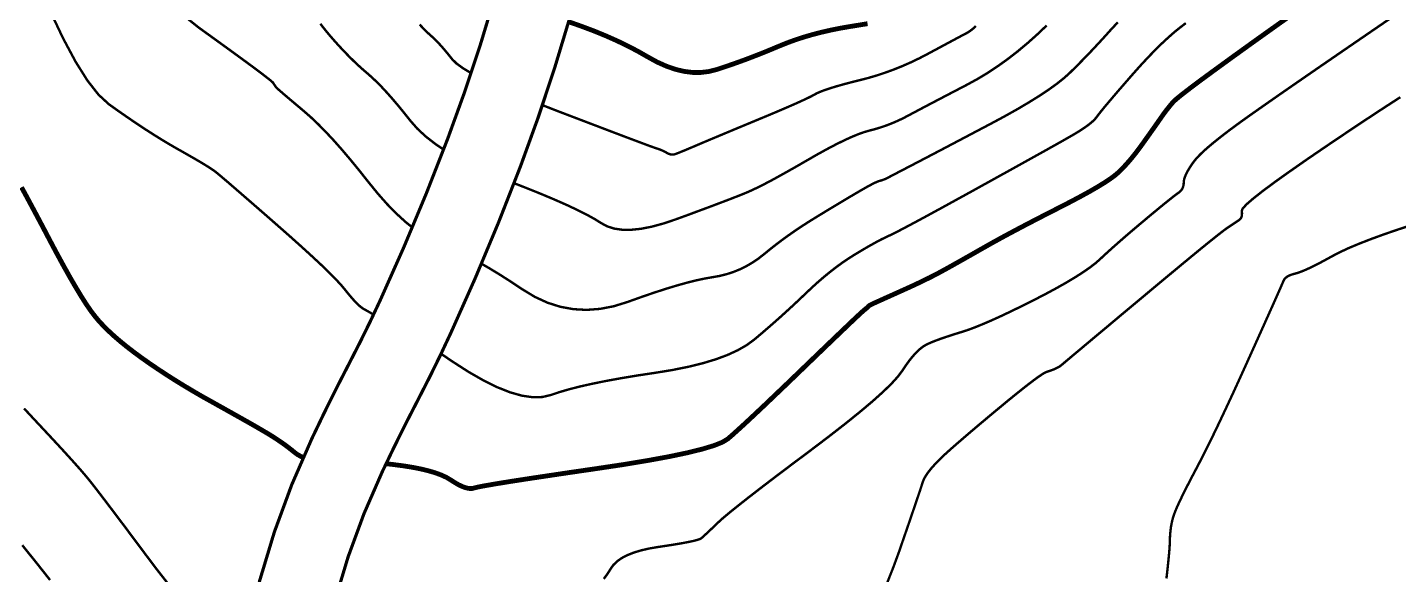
# Model space of a CAD drawing. Extents: x 1059 to 1761, y 608 to 1213.
# Drawn here: x 1132.37 to 1175.27, y 684.66 to 701.79 of the extents above; entities that cross this region are included whole.
import ezdxf

# ---------------------------------------------------------------- set-up
doc = ezdxf.new("R2010")
doc.units = 0
doc.header["$LTSCALE"] = 0.5
doc.layers.add('DGX', color=2, linetype='CONTINUOUS')
doc.layers.add('DLSS', color=4, linetype='CONTINUOUS')

msp = doc.modelspace()

# ---------------------------------------------------------------- linework, layer by layer
at = {"layer": 'DGX', "linetype": 'Continuous', "const_width": 0.075}
for points in [[(1143.205, 692.811), (1143.193, 692.814), (1143.169, 692.821), (1143.149, 692.829), (1143.133, 692.837), (1143.116, 692.847), (1143.096, 692.859), (1143.071, 692.873), (1143.042, 692.89), (1143.009, 692.908), (1142.972, 692.929), (1142.93, 692.952), (1142.885, 692.978), (1142.834, 693.011), (1142.777, 693.056), (1142.713, 693.114), (1142.642, 693.185), (1142.565, 693.268), (1142.482, 693.363), (1142.392, 693.472), (1142.295, 693.593), (1142.175, 693.735), (1142.013, 693.909), (1141.811, 694.114), (1141.567, 694.35), (1141.282, 694.616), (1140.956, 694.914), (1140.589, 695.243), (1140.181, 695.603), (1139.776, 695.958), (1139.417, 696.271), (1139.105, 696.542), (1138.84, 696.772), (1138.621, 696.961), (1138.448, 697.108), (1138.322, 697.214), (1138.243, 697.278), (1138.176, 697.326), (1138.086, 697.386), (1137.975, 697.456), (1137.842, 697.537), (1137.687, 697.629), (1137.509, 697.732), (1137.31, 697.846), (1137.089, 697.971), (1136.852, 698.107), (1136.605, 698.255), (1136.348, 698.414), (1136.081, 698.585), (1135.804, 698.768), (1135.518, 698.962), (1135.222, 699.168), (1134.916, 699.386), (1134.593, 699.684), (1134.246, 700.128), (1133.875, 700.719), (1133.481, 701.457), (1133.062, 702.342)], [(1144.413, 695.529), (1144.197, 695.702), (1143.914, 695.961), (1143.627, 696.254), (1143.336, 696.583), (1143.041, 696.946), (1142.75, 697.313), (1142.47, 697.655), (1142.202, 697.971), (1141.945, 698.261), (1141.699, 698.524), (1141.465, 698.762), (1141.242, 698.974), (1141.03, 699.16), (1140.837, 699.323), (1140.667, 699.466), (1140.522, 699.589), (1140.401, 699.692), (1140.305, 699.775), (1140.233, 699.838), (1140.185, 699.881), (1140.161, 699.904), (1140.15, 699.918), (1140.138, 699.934), (1140.125, 699.95), (1140.113, 699.968), (1140.1, 699.988), (1140.086, 700.008), (1140.073, 700.03), (1140.059, 700.054), (1140.01, 700.102), (1139.892, 700.197), (1139.706, 700.341), (1139.451, 700.533), (1139.126, 700.772), (1138.733, 701.059), (1138.271, 701.394), (1137.74, 701.777), (1137.188, 702.219)], [(1145.392, 697.967), (1145.148, 698.129), (1144.837, 698.371), (1144.571, 698.618), (1144.349, 698.871), (1144.154, 699.117), (1143.967, 699.346), (1143.787, 699.557), (1143.615, 699.751), (1143.451, 699.928), (1143.294, 700.087), (1143.144, 700.229), (1143.003, 700.354), (1142.864, 700.473), (1142.724, 700.6), (1142.582, 700.734), (1142.438, 700.876), (1142.293, 701.026), (1142.146, 701.182), (1141.997, 701.346), (1141.847, 701.518), (1141.693, 701.702), (1141.535, 701.904)], [(1146.252, 700.36), (1146.015, 700.501), (1145.797, 700.658), (1145.658, 700.796), (1145.559, 700.921), (1145.464, 701.037), (1145.373, 701.144), (1145.286, 701.242), (1145.202, 701.332), (1145.123, 701.413), (1145.047, 701.485), (1144.975, 701.548), (1144.892, 701.624), (1144.78, 701.735), (1144.641, 701.88)], [(1168.618, 701.924), (1168.439, 701.789), (1168.251, 701.636), (1168.055, 701.463), (1167.85, 701.272), (1167.637, 701.061), (1167.416, 700.832), (1167.187, 700.584), (1166.949, 700.317), (1166.72, 700.054), (1166.516, 699.819), (1166.338, 699.611), (1166.185, 699.43), (1166.057, 699.278), (1165.955, 699.152), (1165.878, 699.054), (1165.826, 698.983), (1165.779, 698.924), (1165.714, 698.859), (1165.633, 698.789), (1165.536, 698.714), (1165.421, 698.633), (1165.289, 698.547), (1165.141, 698.456), (1164.975, 698.36), (1164.777, 698.247), (1164.528, 698.107), (1164.23, 697.94), (1163.883, 697.747), (1163.486, 697.526), (1163.039, 697.278), (1162.542, 697.003), (1161.996, 696.7), (1161.454, 696.402), (1160.972, 696.137), (1160.548, 695.906), (1160.183, 695.709), (1159.877, 695.546), (1159.63, 695.416), (1159.442, 695.321), (1159.312, 695.259), (1159.208, 695.21), (1159.093, 695.154), (1158.97, 695.089), (1158.836, 695.016), (1158.693, 694.936), (1158.541, 694.847), (1158.379, 694.751), (1158.207, 694.646), (1158.03, 694.533), (1157.85, 694.41), (1157.669, 694.277), (1157.486, 694.135), (1157.3, 693.983), (1157.113, 693.822), (1156.924, 693.651), (1156.733, 693.47), (1156.539, 693.285), (1156.343, 693.101), (1156.144, 692.918), (1155.943, 692.735), (1155.739, 692.554), (1155.532, 692.373), (1155.323, 692.193), (1155.111, 692.014), (1154.876, 691.842), (1154.597, 691.682), (1154.274, 691.533), (1153.908, 691.397), (1153.497, 691.273), (1153.042, 691.161), (1152.544, 691.061), (1152.002, 690.973), (1151.457, 690.891), (1150.952, 690.807), (1150.487, 690.722), (1150.06, 690.636), (1149.673, 690.549), (1149.326, 690.461), (1149.018, 690.371), (1148.749, 690.28), (1148.483, 690.217), (1148.182, 690.21), (1147.847, 690.258), (1147.477, 690.362), (1147.073, 690.522), (1146.634, 690.739), (1146.161, 691.011), (1145.654, 691.338), (1145.312, 691.57)], [(1166.488, 701.949), (1166.292, 701.741), (1166.128, 701.558), (1165.965, 701.379), (1165.801, 701.202), (1165.639, 701.029), (1165.476, 700.86), (1165.314, 700.694), (1165.152, 700.531), (1164.99, 700.371), (1164.81, 700.208), (1164.594, 700.035), (1164.341, 699.852), (1164.051, 699.658), (1163.724, 699.454), (1163.361, 699.239), (1162.961, 699.014), (1162.524, 698.779), (1162.087, 698.549), (1161.688, 698.338), (1161.325, 698.147), (1160.999, 697.975), (1160.709, 697.823), (1160.457, 697.691), (1160.242, 697.579), (1160.063, 697.485), (1159.911, 697.406), (1159.775, 697.336), (1159.655, 697.273), (1159.551, 697.219), (1159.463, 697.173), (1159.392, 697.136), (1159.336, 697.106), (1159.297, 697.085), (1159.266, 697.069), (1159.234, 697.054), (1159.202, 697.04), (1159.17, 697.027), (1159.137, 697.015), (1159.105, 697.004), (1159.072, 696.994), (1159.039, 696.986), (1159, 696.974), (1158.95, 696.954), (1158.889, 696.926), (1158.817, 696.89), (1158.734, 696.847), (1158.639, 696.795), (1158.534, 696.736), (1158.417, 696.668), (1158.289, 696.593), (1158.148, 696.51), (1157.994, 696.418), (1157.828, 696.319), (1157.649, 696.211), (1157.457, 696.096), (1157.253, 695.972), (1157.037, 695.84), (1156.816, 695.703), (1156.602, 695.565), (1156.393, 695.425), (1156.189, 695.283), (1155.991, 695.14), (1155.799, 694.994), (1155.612, 694.847), (1155.43, 694.699), (1155.249, 694.556), (1155.061, 694.429), (1154.867, 694.315), (1154.668, 694.217), (1154.463, 694.133), (1154.251, 694.064), (1154.034, 694.009), (1153.81, 693.969), (1153.571, 693.928), (1153.304, 693.871), (1153.012, 693.798), (1152.692, 693.709), (1152.346, 693.604), (1151.973, 693.483), (1151.574, 693.346), (1151.148, 693.193), (1150.713, 693.058), (1150.284, 692.976), (1149.864, 692.945), (1149.45, 692.968), (1149.044, 693.042), (1148.645, 693.169), (1148.254, 693.349), (1147.87, 693.58), (1147.497, 693.828), (1147.138, 694.057), (1146.794, 694.266), (1146.576, 694.391)], [(1175.01, 702.069), (1174.177, 701.498), (1173.415, 700.975), (1172.723, 700.499), (1172.102, 700.07), (1171.552, 699.689), (1171.073, 699.354), (1170.664, 699.067), (1170.31, 698.814), (1169.992, 698.58), (1169.712, 698.365), (1169.468, 698.169), (1169.261, 697.994), (1169.091, 697.837), (1168.958, 697.7), (1168.862, 697.582), (1168.789, 697.478), (1168.726, 697.38), (1168.672, 697.289), (1168.629, 697.205), (1168.595, 697.127), (1168.57, 697.057), (1168.556, 696.993), (1168.551, 696.935), (1168.548, 696.883), (1168.54, 696.834), (1168.527, 696.788), (1168.508, 696.745), (1168.484, 696.706), (1168.455, 696.669), (1168.42, 696.636), (1168.38, 696.607), (1168.326, 696.569), (1168.25, 696.511), (1168.152, 696.434), (1168.032, 696.338), (1167.889, 696.222), (1167.725, 696.087), (1167.538, 695.932), (1167.33, 695.758), (1167.116, 695.578), (1166.913, 695.406), (1166.721, 695.241), (1166.541, 695.084), (1166.371, 694.934), (1166.213, 694.792), (1166.066, 694.658), (1165.931, 694.531), (1165.785, 694.403), (1165.606, 694.266), (1165.395, 694.12), (1165.152, 693.965), (1164.877, 693.8), (1164.569, 693.626), (1164.23, 693.443), (1163.858, 693.251), (1163.482, 693.063), (1163.133, 692.893), (1162.81, 692.74), (1162.513, 692.606), (1162.242, 692.49), (1161.998, 692.391), (1161.779, 692.31), (1161.586, 692.248), (1161.412, 692.195), (1161.25, 692.143), (1161.099, 692.093), (1160.96, 692.045), (1160.832, 691.998), (1160.715, 691.953), (1160.61, 691.909), (1160.516, 691.866), (1160.427, 691.817), (1160.336, 691.752), (1160.243, 691.672), (1160.148, 691.576), (1160.05, 691.465), (1159.951, 691.339), (1159.849, 691.197), (1159.745, 691.04), (1159.608, 690.857), (1159.408, 690.637), (1159.144, 690.38), (1158.817, 690.086), (1158.426, 689.756), (1157.971, 689.389), (1157.453, 688.985), (1156.872, 688.544), (1156.29, 688.108), (1155.771, 687.716), (1155.316, 687.368), (1154.925, 687.065), (1154.597, 686.806), (1154.332, 686.592), (1154.13, 686.423), (1153.992, 686.298), (1153.891, 686.2), (1153.799, 686.112), (1153.717, 686.035), (1153.645, 685.967), (1153.583, 685.909), (1153.531, 685.86), (1153.488, 685.822), (1153.455, 685.794), (1153.41, 685.769), (1153.33, 685.742), (1153.216, 685.712), (1153.067, 685.68), (1152.883, 685.645), (1152.665, 685.607), (1152.412, 685.567), (1152.124, 685.524), (1151.833, 685.475), (1151.572, 685.415), (1151.34, 685.344), (1151.138, 685.264), (1150.964, 685.173), (1150.82, 685.071), (1150.705, 684.959), (1150.619, 684.837), (1150.53, 684.694), (1150.404, 684.521)], [(1164.263, 701.851), (1163.959, 701.562), (1163.653, 701.289), (1163.345, 701.032), (1163.035, 700.792), (1162.722, 700.569), (1162.408, 700.361), (1162.092, 700.171), (1161.773, 699.997), (1161.464, 699.836), (1161.178, 699.687), (1160.913, 699.548), (1160.67, 699.421), (1160.449, 699.305), (1160.249, 699.199), (1160.072, 699.105), (1159.916, 699.022), (1159.771, 698.946), (1159.625, 698.876), (1159.477, 698.811), (1159.329, 698.751), (1159.179, 698.696), (1159.028, 698.646), (1158.876, 698.601), (1158.723, 698.561), (1158.557, 698.514), (1158.37, 698.447), (1158.16, 698.36), (1157.927, 698.254), (1157.672, 698.128), (1157.394, 697.982), (1157.094, 697.817), (1156.772, 697.632), (1156.45, 697.446), (1156.152, 697.277), (1155.879, 697.125), (1155.63, 696.989), (1155.405, 696.871), (1155.204, 696.771), (1155.028, 696.687), (1154.875, 696.62), (1154.718, 696.556), (1154.527, 696.48), (1154.302, 696.393), (1154.044, 696.295), (1153.752, 696.184), (1153.425, 696.063), (1153.066, 695.929), (1152.672, 695.785), (1152.276, 695.651), (1151.909, 695.551), (1151.572, 695.485), (1151.264, 695.453), (1150.985, 695.454), (1150.735, 695.489), (1150.514, 695.559), (1150.323, 695.662), (1150.122, 695.787), (1149.874, 695.925), (1149.578, 696.074), (1149.234, 696.235), (1148.842, 696.408), (1148.403, 696.592), (1147.915, 696.788), (1147.596, 696.912)], [(1162.047, 701.834), (1162.009, 701.797), (1161.97, 701.762), (1161.931, 701.729), (1161.891, 701.699), (1161.851, 701.67), (1161.811, 701.644), (1161.771, 701.619), (1161.73, 701.597), (1161.676, 701.569), (1161.595, 701.526), (1161.486, 701.468), (1161.35, 701.395), (1161.187, 701.308), (1160.997, 701.206), (1160.78, 701.089), (1160.536, 700.958), (1160.277, 700.823), (1160.016, 700.698), (1159.753, 700.582), (1159.488, 700.475), (1159.221, 700.377), (1158.951, 700.287), (1158.68, 700.207), (1158.406, 700.136), (1158.144, 700.071), (1157.907, 700.008), (1157.694, 699.948), (1157.506, 699.891), (1157.343, 699.837), (1157.204, 699.785), (1157.09, 699.736), (1157, 699.69), (1156.906, 699.638), (1156.777, 699.574), (1156.614, 699.498), (1156.416, 699.408), (1156.183, 699.306), (1155.916, 699.191), (1155.614, 699.063), (1155.278, 698.923), (1154.937, 698.781), (1154.623, 698.651), (1154.336, 698.531), (1154.076, 698.422), (1153.842, 698.324), (1153.635, 698.237), (1153.454, 698.161), (1153.301, 698.095), (1153.167, 698.038), (1153.047, 697.988), (1152.942, 697.943), (1152.851, 697.906), (1152.773, 697.874), (1152.71, 697.849), (1152.66, 697.831), (1152.625, 697.818), (1152.597, 697.811), (1152.567, 697.807), (1152.537, 697.808), (1152.506, 697.811), (1152.474, 697.819), (1152.442, 697.83), (1152.408, 697.845), (1152.374, 697.864), (1152.339, 697.884), (1152.301, 697.904), (1152.262, 697.923), (1152.22, 697.941), (1152.177, 697.959), (1152.131, 697.976), (1152.084, 697.993), (1152.034, 698.009), (1151.942, 698.041), (1151.765, 698.105), (1151.505, 698.203), (1151.161, 698.332), (1150.733, 698.494), (1150.222, 698.689), (1149.626, 698.916), (1148.947, 699.175), (1148.484, 699.356)], [(1175.329, 699.605), (1174.823, 699.278), (1174.27, 698.914), (1173.669, 698.513), (1173.022, 698.077), (1172.393, 697.647), (1171.849, 697.267), (1171.389, 696.939), (1171.015, 696.66), (1170.726, 696.432), (1170.521, 696.254), (1170.402, 696.127), (1170.367, 696.05), (1170.373, 696), (1170.374, 695.954), (1170.371, 695.913), (1170.365, 695.876), (1170.354, 695.843), (1170.339, 695.814), (1170.319, 695.79), (1170.296, 695.769), (1170.268, 695.749), (1170.233, 695.725), (1170.193, 695.698), (1170.147, 695.667), (1170.095, 695.632), (1170.037, 695.593), (1169.974, 695.551), (1169.904, 695.505), (1169.798, 695.428), (1169.626, 695.294), (1169.386, 695.103), (1169.08, 694.854), (1168.707, 694.547), (1168.268, 694.183), (1167.762, 693.762), (1167.189, 693.283), (1166.619, 692.807), (1166.125, 692.392), (1165.705, 692.041), (1165.36, 691.751), (1165.089, 691.524), (1164.893, 691.359), (1164.771, 691.256), (1164.725, 691.216), (1164.714, 691.207), (1164.7, 691.197), (1164.685, 691.186), (1164.667, 691.174), (1164.646, 691.162), (1164.624, 691.149), (1164.598, 691.136), (1164.571, 691.121), (1164.541, 691.107), (1164.509, 691.092), (1164.475, 691.078), (1164.438, 691.064), (1164.399, 691.049), (1164.358, 691.035), (1164.315, 691.021), (1164.269, 691.007), (1164.21, 690.981), (1164.123, 690.93), (1164.011, 690.854), (1163.873, 690.754), (1163.708, 690.629), (1163.516, 690.479), (1163.299, 690.305), (1163.055, 690.106), (1162.803, 689.897), (1162.558, 689.694), (1162.322, 689.496), (1162.094, 689.304), (1161.874, 689.117), (1161.662, 688.935), (1161.458, 688.759), (1161.263, 688.588), (1161.082, 688.424), (1160.921, 688.271), (1160.781, 688.127), (1160.661, 687.993), (1160.561, 687.869), (1160.482, 687.754), (1160.423, 687.649), (1160.385, 687.554), (1160.349, 687.441), (1160.297, 687.283), (1160.228, 687.079), (1160.144, 686.83), (1160.043, 686.536), (1159.927, 686.196), (1159.794, 685.812), (1159.646, 685.381), (1159.467, 684.892), (1159.243, 684.328)], [(1175.79, 695.637), (1175.286, 695.472), (1174.827, 695.314), (1174.413, 695.163), (1174.043, 695.019), (1173.719, 694.883), (1173.439, 694.753), (1173.205, 694.631), (1173.001, 694.519), (1172.814, 694.419), (1172.643, 694.332), (1172.49, 694.257), (1172.353, 694.195), (1172.233, 694.145), (1172.13, 694.108), (1172.044, 694.083), (1171.969, 694.063), (1171.903, 694.041), (1171.845, 694.016), (1171.795, 693.989), (1171.752, 693.959), (1171.718, 693.927), (1171.692, 693.892), (1171.673, 693.855), (1171.643, 693.783), (1171.582, 693.643), (1171.49, 693.435), (1171.368, 693.16), (1171.214, 692.817), (1171.03, 692.406), (1170.815, 691.928), (1170.569, 691.382), (1170.315, 690.821), (1170.076, 690.299), (1169.851, 689.817), (1169.641, 689.372), (1169.446, 688.967), (1169.266, 688.601), (1169.1, 688.273), (1168.949, 687.984), (1168.813, 687.726), (1168.691, 687.49), (1168.582, 687.276), (1168.488, 687.085), (1168.407, 686.916), (1168.34, 686.769), (1168.288, 686.645), (1168.249, 686.543), (1168.219, 686.45), (1168.193, 686.355), (1168.171, 686.255), (1168.152, 686.152), (1168.138, 686.046), (1168.127, 685.936), (1168.12, 685.822), (1168.117, 685.706), (1168.111, 685.564), (1168.098, 685.376), (1168.076, 685.142), (1168.047, 684.862), (1168.01, 684.535)], [(1136.762, 684.38), (1136.428, 684.807), (1136.078, 685.27), (1135.737, 685.728), (1135.429, 686.14), (1135.154, 686.506), (1134.912, 686.825), (1134.704, 687.099), (1134.53, 687.326), (1134.388, 687.508), (1134.281, 687.643), (1134.177, 687.768), (1134.051, 687.915), (1133.9, 688.086), (1133.726, 688.28), (1133.529, 688.497), (1133.307, 688.738), (1133.062, 689.002), (1132.793, 689.29), (1132.521, 689.581), (1132.266, 689.857)], [(1133.077, 684.486), (1132.906, 684.704), (1132.704, 684.959), (1132.471, 685.25), (1132.208, 685.578)]]:
    msp.add_lwpolyline(points, dxfattribs=at)
at = {"layer": 'DGX', "color": 3, "linetype": 'Continuous', "const_width": 0.15}
for points in [[(1171.991, 702.233), (1171.297, 701.738), (1170.621, 701.255), (1170.029, 700.828), (1169.519, 700.457), (1169.093, 700.144), (1168.75, 699.886), (1168.49, 699.686), (1168.313, 699.541), (1168.22, 699.454), (1168.168, 699.394), (1168.117, 699.333), (1168.067, 699.27), (1168.017, 699.207), (1167.968, 699.143), (1167.92, 699.078), (1167.873, 699.011), (1167.826, 698.944), (1167.776, 698.872), (1167.72, 698.791), (1167.658, 698.702), (1167.589, 698.605), (1167.514, 698.499), (1167.433, 698.384), (1167.345, 698.261), (1167.252, 698.13), (1167.155, 697.997), (1167.059, 697.871), (1166.964, 697.75), (1166.869, 697.636), (1166.776, 697.529), (1166.683, 697.427), (1166.59, 697.332), (1166.499, 697.243), (1166.39, 697.15), (1166.247, 697.045), (1166.068, 696.927), (1165.855, 696.796), (1165.606, 696.652), (1165.322, 696.496), (1165.004, 696.327), (1164.65, 696.145), (1164.289, 695.961), (1163.948, 695.785), (1163.628, 695.619), (1163.329, 695.461), (1163.049, 695.312), (1162.791, 695.172), (1162.552, 695.04), (1162.334, 694.917), (1162.132, 694.802), (1161.94, 694.693), (1161.759, 694.59), (1161.589, 694.494), (1161.429, 694.404), (1161.279, 694.32), (1161.141, 694.243), (1161.012, 694.172), (1160.885, 694.103), (1160.748, 694.031), (1160.601, 693.956), (1160.444, 693.879), (1160.278, 693.799), (1160.103, 693.716), (1159.917, 693.631), (1159.722, 693.543), (1159.533, 693.458), (1159.366, 693.383), (1159.219, 693.317), (1159.095, 693.261), (1158.991, 693.214), (1158.909, 693.177), (1158.849, 693.15), (1158.809, 693.131), (1158.782, 693.118), (1158.759, 693.106), (1158.738, 693.095), (1158.72, 693.084), (1158.705, 693.074), (1158.693, 693.065), (1158.684, 693.057), (1158.678, 693.05), (1158.672, 693.042), (1158.664, 693.033), (1158.653, 693.022), (1158.639, 693.009), (1158.622, 692.995), (1158.603, 692.98), (1158.581, 692.963), (1158.557, 692.944), (1158.504, 692.898), (1158.396, 692.799), (1158.234, 692.647), (1158.018, 692.441), (1157.748, 692.183), (1157.423, 691.871), (1157.043, 691.506), (1156.609, 691.087), (1156.17, 690.664), (1155.772, 690.284), (1155.418, 689.946), (1155.106, 689.652), (1154.836, 689.4), (1154.609, 689.192), (1154.425, 689.027), (1154.283, 688.904), (1154.114, 688.801), (1153.847, 688.695), (1153.482, 688.585), (1153.02, 688.471), (1152.46, 688.353), (1151.802, 688.232), (1151.047, 688.106), (1150.193, 687.978), (1149.344, 687.854), (1148.6, 687.743), (1147.962, 687.647), (1147.429, 687.564), (1147.001, 687.494), (1146.678, 687.438), (1146.461, 687.396), (1146.35, 687.368), (1146.287, 687.353), (1146.216, 687.351), (1146.136, 687.363), (1146.049, 687.387), (1145.953, 687.425), (1145.849, 687.476), (1145.737, 687.541), (1145.617, 687.618), (1145.48, 687.7), (1145.316, 687.775), (1145.126, 687.845), (1144.909, 687.909), (1144.666, 687.967), (1144.397, 688.019), (1144.101, 688.066), (1143.779, 688.107), (1143.591, 688.127)], [(1158.657, 701.906), (1158.395, 701.864), (1158.1, 701.816), (1157.792, 701.763), (1157.493, 701.702), (1157.202, 701.635), (1156.92, 701.562), (1156.647, 701.481), (1156.382, 701.394), (1156.126, 701.3), (1155.879, 701.2), (1155.636, 701.098), (1155.393, 700.998), (1155.15, 700.903), (1154.908, 700.81), (1154.665, 700.72), (1154.422, 700.634), (1154.18, 700.551), (1153.938, 700.471), (1153.692, 700.409), (1153.44, 700.379), (1153.181, 700.38), (1152.915, 700.413), (1152.643, 700.478), (1152.364, 700.575), (1152.078, 700.703), (1151.786, 700.863), (1151.482, 701.037), (1151.161, 701.205), (1150.822, 701.369), (1150.466, 701.527), (1150.093, 701.68), (1149.702, 701.827), (1149.304, 701.967)], [(1141, 688.325), (1140.915, 688.362), (1140.81, 688.422), (1140.715, 688.493), (1140.623, 688.569), (1140.525, 688.645), (1140.423, 688.721), (1140.316, 688.797), (1140.203, 688.874), (1140.086, 688.951), (1139.963, 689.028), (1139.835, 689.105), (1139.695, 689.187), (1139.532, 689.282), (1139.349, 689.387), (1139.144, 689.503), (1138.917, 689.631), (1138.669, 689.77), (1138.4, 689.921), (1138.109, 690.083), (1137.811, 690.25), (1137.521, 690.419), (1137.237, 690.589), (1136.961, 690.76), (1136.692, 690.932), (1136.43, 691.105), (1136.175, 691.279), (1135.928, 691.454), (1135.692, 691.628), (1135.472, 691.798), (1135.267, 691.965), (1135.078, 692.128), (1134.905, 692.288), (1134.747, 692.445), (1134.606, 692.597), (1134.48, 692.747), (1134.354, 692.914), (1134.212, 693.12), (1134.055, 693.366), (1133.883, 693.651), (1133.695, 693.975), (1133.492, 694.339), (1133.273, 694.741), (1133.039, 695.183), (1132.811, 695.617), (1132.611, 695.993), (1132.44, 696.313), (1132.298, 696.576), (1132.183, 696.783)]]:
    msp.add_lwpolyline(points, dxfattribs=at)
at = {"layer": 'DLSS', "linetype": 'Continuous', "flags": 128}
msp.add_lwpolyline([(1188.598, 673.377, 0.1, 0.1, -0.007782), (1177.23, 670.699, 0.1, 0.1, -0.00885), (1170.92, 669.432, 0.1, 0.1, -0.003226), (1157.779, 667.122, 0.1, 0.1, -0.025054), (1156.072, 666.921, 0.1, 0.1, -0.072416), (1153.388, 667.129, 0.1, 0.1, -0.050495), (1149.736, 668.35, 0.1, 0.1, -0.030761), (1146.657, 669.973, 0.1, 0.1, -0.026917), (1143.376, 672.22, 0.1, 0.1, -0.024127), (1141.634, 673.695, 0.1, 0.1, -0.03079), (1140.404, 674.993, 0.1, 0.1, -0.10756), (1139.265, 677.167, 0.1, 0.1, -0.083583), (1138.946, 680.296, 0.1, 0.1, -0.049577), (1139.638, 684.472, 0.1, 0.1, -0.044288), (1141.271, 688.918, 0.1, 0.1, -0.010247), (1142.456, 691.305, 0.1, 0.1, 0.012715), (1143.402, 693.233, 0.1, 0.1, 0.017427), (1145.518, 698.299, 0.1, 0.1, 0.020288), (1147.003, 702.775, 0.1, 0.1, 0.036862)], format="xyseb", dxfattribs=at)
at = {"layer": 'DLSS', "linetype": 'Continuous', "const_width": 0.1, "flags": 128}
msp.add_lwpolyline([(1191.023, 676.514, -0.009873), (1176.708, 673.078, -0.00885), (1170.483, 671.828, -0.003226), (1157.373, 669.524, -0.025054), (1155.908, 669.351, -0.072416), (1153.924, 669.504, -0.050495), (1150.737, 670.57, -0.030761), (1147.923, 672.053, -0.026917), (1144.858, 674.152, -0.024127), (1143.296, 675.475, -0.03079), (1142.271, 676.556, -0.10756), (1141.613, 677.813, -0.083583), (1141.376, 680.137, -0.049577), (1141.99, 683.838, -0.044288), (1143.474, 687.88, -0.010247), (1144.615, 690.177, 0.012715), (1145.615, 692.217, 0.017427), (1147.797, 697.439, 0.020288), (1149.344, 702.103, 0.036862)], format="xyb", dxfattribs=at)

doc.saveas('drawing.dxf')
